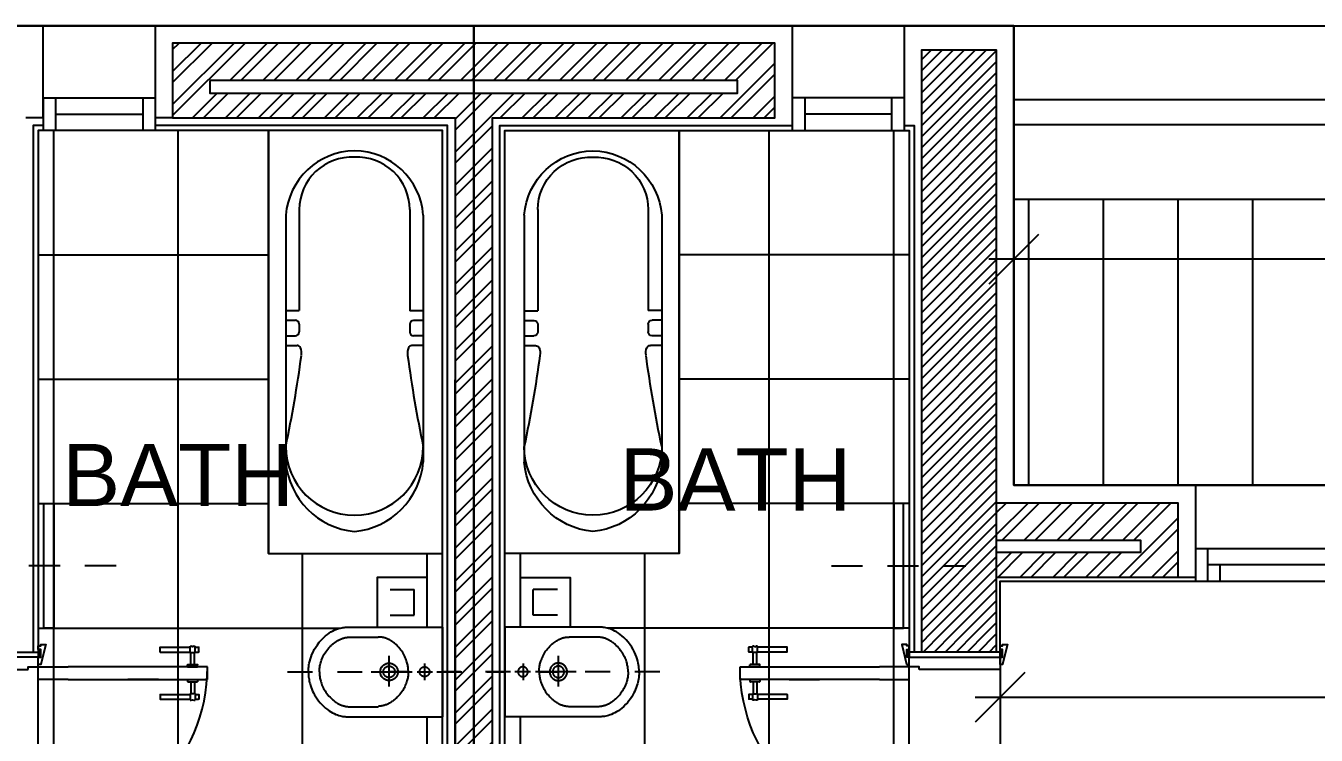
# Model space of a CAD drawing. Extents: x -1.7 to 43, y -165.8 to -101.1.
# Drawn here: x 11.88 to 17.06, y -142.6 to -139.75 of the extents above; entities that cross this region are included whole.
import ezdxf
from ezdxf.enums import TextEntityAlignment as Align

# ---------------------------------------------------------------- set-up
doc = ezdxf.new("R2010")
doc.units = 0
doc.header["$MEASUREMENT"] = 0
doc.header["$PDMODE"] = 35
doc.header["$PDSIZE"] = 0.3
for name, pattern in [('CENTER', [2, 1.25, -0.25, 0.25, -0.25]), ('DASHDOTX2', [50.8, 25.4, -12.7, 0, -12.7]), ('HIDDEN', [0.375, 0.25, -0.125])]:
    doc.linetypes.add(name, pattern=pattern)
doc.layers.get('0').update_dxf_attribs({"linetype": 'CONTINUOUS'})
doc.layers.get('DEFPOINTS').update_dxf_attribs({"linetype": 'CONTINUOUS'})
for name, color, linetype in [('A-ALU', 9, 'CONTINUOUS'), ('A-AREAS', 6, 'CONTINUOUS'), ('A-AXIS-SANITARY', 10, 'DASHDOTX2'), ('A-BALUST', 1, 'CONTINUOUS'), ('a-dim', 3, 'CONTINUOUS'), ('A-DOORS', 1, 'CONTINUOUS'), ('A-FLOR-PFIX', 61, 'CONTINUOUS'), ('A-HATCH-CONC', 8, 'CONTINUOUS'), ('A-HATCH-WALL', 8, 'CONTINUOUS'), ('A-heater', 61, 'CONTINUOUS'), ('A-HEATER-axis', 5, 'HIDDEN'), ('A-MECHANICAL', 8, 'CONTINUOUS'), ('A-NOMENCLATURE', 3, 'CONTINUOUS'), ('A-PLASTER', 8, 'CONTINUOUS'), ('A-PROJ-TIL-BATH', 8, 'CONTINUOUS'), ('A-PROJECTION', 9, 'CONTINUOUS'), ('a-revetement', 1, 'CONTINUOUS'), ('A-SANIT', 95, 'CONTINUOUS'), ('A-SECT-TILE', 12, 'CONTINUOUS'), ('A-TILES', 137, 'CONTINUOUS'), ('A-WALL', 4, 'CONTINUOUS'), ('areaexe', 2, 'CONTINUOUS'), ('S-2ND-3RD-4-5-6TH$0$A-STR 2-3-4-5-6', 2, 'CONTINUOUS')]:
    doc.layers.add(name, color=color, linetype=linetype)
doc.styles.add('A100-STEXT', font='ARIAL.TTF', dxfattribs={"height": 0.25})
doc.dimstyles.new('A100-DIM', dxfattribs={"dimtxt": 0.25, "dimasz": 0.2, "dimexe": 0.1, "dimexo": 0.3, "dimgap": 0.1, "dimtad": 1, "dimlfac": 100, "dimrnd": 0.5, "dimdsep": 46, "dimtxsty": 'A100-STEXT', "dimblk1": 'OBLIQUE', "dimblk2": 'OBLIQUE', "dimsah": 1, "dimcen": -0.05, "dimdle": 0.1, "dimclrd": 15, "dimclre": 15, "dimclrt": 256, "dimadec": 0, "dimazin": 0, "dimtfac": 0.28, "dimtix": 1, "dimtmove": 2, "dimatfit": 3, "dimldrblk": 'OBLIQUE', "dimfxl": 0, "dimtolj": 1, "dimarcsym": 0})
pattern_1 = [(45, (6e-11, -162.350143), (-0.022097087, 0.022097087), [])]
pattern_2 = [(45, (6e-11, -162.35014), (-0.06629126, 0.06629126), []), (45, (0.04419, -162.35014), (-0.06629126, 0.06629126), [])]

# ---------------------------------------------------------------- blocks, each defined once
blk = doc.blocks.new('bathtub')
at = {"layer": 'A-SANIT'}
for p, q in [((-0.7, 0), (-0.7, 1.7)), ((0, 0), (0, 1.7)), ((-0.6305, 1.3586), (-0.6305, 0.3667)), ((-0.5761, 1.3825), (-0.5761, 0.9759)), ((-0.1322, 1.3819), (-0.1322, 0.9753)), ((-0.0778, 1.3586), (-0.0778, 0.3667)), ((-0.6305, 0.9759), (-0.5761, 0.9759)), ((-0.6305, 0.937), (-0.5916, 0.937)), ((-0.0778, 0.9753), (-0.1322, 0.9753)), ((-0.0778, 0.9364), (-0.1167, 0.9364)), ((-0.5761, 0.9214), (-0.5761, 0.8903)), ((-0.1322, 0.9208), (-0.1322, 0.8897)), ((-0.6305, 0.8747), (-0.5916, 0.8747)), ((-0.6305, 0.8359), (-0.5851, 0.8359)), ((-0.0778, 0.8353), (-0.1232, 0.8353)), ((-0.0778, 0.8742), (-0.1167, 0.8742))]:
    blk.add_line(p, q, dxfattribs=at)
blk.add_lwpolyline([(0, 1.7), (-0.7, 1.7), (-0.7, 0), (0, 0)], close=True, dxfattribs=at)
for centre, radius, start, end in [((-0.3498, 1.3363), 0.2816, 90.8902, 175.4646), ((-0.3573, 1.3377), 0.2803, 4.283, 89.3622), ((-0.3661, 1.3819), 0.21, 86.743, 180), ((-0.3422, 1.3819), 0.21, 0, 93.257), ((-0.5916, 0.9214), 0.0156, 0, 90), ((-0.1167, 0.9208), 0.0156, 90, 180), ((-0.5916, 0.8903), 0.0156, 270, 0), ((-0.1167, 0.8897), 0.0156, 180, 270), ((-0.5851, 0.8203), 0.0156, 23.3684, 90), ((-0.1232, 0.8197), 0.0156, 90, 156.6316), ((-5.5617, 1.4689), 5.0395, 348.0986, 352.3207), ((-0.6191, 0.8056), 0.0526, 349.51, 23.3684), ((-0.0892, 0.805), 0.0526, 156.6316, 190.49), ((4.8534, 1.4689), 5.0395, 187.6793, 191.9014), ((-0.3542, 0.4296), 0.2764, 180, 0), ((-0.3245, 0.3937), 0.3073, 185.0523, 264.4541), ((-0.3838, 0.3937), 0.3073, 275.5459, 354.9477)]:
    blk.add_arc(centre, radius, start, end, dxfattribs=at)
blk = doc.blocks.new('A$C0C6E5AB7')
for p, q in [((-374.3, 0), (0, 0)), ((0, -360), (0, 0)), ((-374.3, -40.2), (-258.8, -40.2)), ((-215.2, -121.6), (-215.2, -244.3)), ((-73.5, -213.5), (-73.5, -147.4)), ((-286.6, -180), (-215.2, -180)), ((-143.9, -180), (-215.2, -180)), ((-102.6, -180), (-40.8, -180)), ((-374.3, -319.8), (-258.8, -319.8)), ((-374.3, -360), (0, -360))]:
    blk.add_line(p, q)
for points in [[(-477.5, -41.1), (-470.4, -34.7), (-463.3, -29), (-456.2, -24), (-449.3, -19.5), (-442.4, -15.7), (-435.7, -12.4), (-429.2, -9.5), (-422.9, -7.2), (-416.8, -5.2), (-411, -3.7), (-405.5, -2.4), (-400.4, -1.5), (-395.6, -0.8), (-391.1, -0.4), (-387.1, -0.1), (-383.5, 0), (-380.5, 0.1), (-377.9, 0.1), (-375.8, 0), (-374.3, 0)], [(-539.3, -173.5), (-539.2, -169.9), (-538.9, -165.7), (-538.4, -161), (-537.8, -155.9), (-536.9, -150.4), (-535.8, -144.5), (-534.4, -138.2), (-532.7, -131.7), (-530.7, -124.9), (-528.3, -117.8), (-525.5, -110.5), (-522.3, -103.1), (-518.6, -95.5), (-514.4, -87.7), (-509.7, -80), (-504.5, -72.1), (-498.7, -64.3), (-492.3, -56.5), (-485.2, -48.7), (-477.5, -41.1)], [(-447.2, -73.2), (-445.6, -71.7), (-444, -70.2), (-442.4, -68.8), (-440.8, -67.5), (-439.2, -66.1), (-437.6, -64.9), (-436, -63.6), (-434.5, -62.4), (-432.9, -61.3), (-431.3, -60.1), (-429.7, -59.1), (-428.2, -58), (-426.6, -57), (-425.1, -56.1), (-423.5, -55.1), (-422, -54.2), (-420.5, -53.4), (-419, -52.5), (-417.5, -51.8), (-416, -51)], [(-416, -51), (-412.9, -49.5), (-409.8, -48.1), (-406.9, -46.9), (-404, -45.8), (-401.2, -44.9), (-398.5, -44), (-395.9, -43.3), (-393.4, -42.7), (-391, -42.1), (-388.7, -41.7), (-386.6, -41.3), (-384.6, -41), (-382.7, -40.8), (-381, -40.6), (-379.5, -40.4), (-378.1, -40.3), (-376.9, -40.3), (-375.9, -40.2), (-375, -40.2), (-374.3, -40.2)], [(-217.1, -52.5), (-220.2, -51), (-223.3, -49.7), (-226.2, -48.5), (-229.1, -47.4), (-231.9, -46.4), (-234.6, -45.6), (-237.3, -44.8), (-239.7, -44.2), (-242.1, -43.7), (-244.4, -43.2), (-246.5, -42.8), (-248.5, -42.5), (-250.4, -42.3), (-252.1, -42.1), (-253.6, -42), (-255, -41.9), (-256.2, -41.8), (-257.3, -41.8), (-258.1, -41.8), (-258.8, -41.8)], [(-494.5, -165.5), (-494.1, -162.2), (-493.6, -158.6), (-492.9, -154.8), (-492, -150.9), (-491, -146.7), (-489.9, -142.4), (-488.5, -137.9), (-486.9, -133.3), (-485.1, -128.5), (-483.1, -123.7), (-480.9, -118.8), (-478.3, -113.8), (-475.5, -108.8), (-472.5, -103.7), (-469.1, -98.6), (-465.4, -93.4), (-461.4, -88.3), (-457, -83.2), (-452.3, -78.2), (-447.2, -73.2)], [(-185.9, -74.7), (-187.5, -73.2), (-189.1, -71.8), (-190.7, -70.3), (-192.3, -69), (-193.9, -67.7), (-195.5, -66.4), (-197.1, -65.1), (-198.7, -64), (-200.2, -62.8), (-201.8, -61.7), (-203.4, -60.6), (-204.9, -59.6), (-206.5, -58.6), (-208, -57.6), (-209.6, -56.7), (-211.1, -55.8), (-212.6, -54.9), (-214.1, -54.1), (-215.6, -53.3), (-217.1, -52.5)], [(-138.6, -167.1), (-139, -163.7), (-139.6, -160.2), (-140.2, -156.4), (-141.1, -152.4), (-142.1, -148.2), (-143.2, -143.9), (-144.6, -139.4), (-146.2, -134.8), (-148, -130.1), (-150, -125.3), (-152.3, -120.3), (-154.8, -115.3), (-157.6, -110.3), (-160.6, -105.2), (-164, -100.1), (-167.7, -95), (-171.7, -89.9), (-176.1, -84.8), (-180.8, -79.7), (-185.9, -74.7)], [(-215.2, -145.7), (-218.1, -145.8), (-220.9, -146.1), (-223.7, -146.7), (-226.4, -147.5), (-228.9, -148.4), (-231.4, -149.6), (-233.8, -150.9), (-236, -152.5), (-238.1, -154.1), (-240.1, -156), (-242, -158), (-243.6, -160.1), (-245.2, -162.3), (-246.5, -164.7), (-247.7, -167.2), (-248.6, -169.7), (-249.4, -172.4), (-250, -175.2), (-250.3, -178), (-250.4, -180.9)], [(-180, -180.9), (-180.1, -178), (-180.5, -175.2), (-181, -172.4), (-181.8, -169.7), (-182.8, -167.2), (-183.9, -164.7), (-185.3, -162.3), (-186.8, -160.1), (-188.5, -158), (-190.3, -156), (-192.3, -154.1), (-194.4, -152.5), (-196.7, -150.9), (-199, -149.6), (-201.5, -148.4), (-204.1, -147.5), (-206.8, -146.7), (-209.5, -146.1), (-212.3, -145.8), (-215.2, -145.7)], [(-539.3, -183.1), (-539.3, -183), (-539.3, -183), (-539.3, -182.8), (-539.3, -182.7), (-539.3, -182.4), (-539.3, -182.2), (-539.3, -181.8), (-539.3, -181.5), (-539.4, -181), (-539.4, -180.6), (-539.4, -180.1), (-539.4, -179.5), (-539.4, -178.9), (-539.4, -178.3), (-539.4, -177.6), (-539.4, -176.9), (-539.4, -176.1), (-539.4, -175.3), (-539.4, -174.4), (-539.3, -173.5)], [(-539.3, -176.9), (-539.3, -177.5), (-539.4, -179.2), (-539.4, -181.9), (-539.4, -185.5), (-539.2, -190.1), (-538.8, -195.5), (-538.1, -201.6), (-537.1, -208.4), (-535.7, -215.8), (-533.9, -223.8), (-531.6, -232.3), (-528.6, -241.2), (-525.1, -250.4), (-520.9, -259.9), (-515.9, -269.6), (-510.1, -279.5), (-503.4, -289.4), (-495.8, -299.3), (-487.2, -309.2), (-477.5, -318.9)], [(-495.2, -180), (-495.2, -179.8), (-495.3, -179.5), (-495.3, -179.1), (-495.3, -178.7), (-495.3, -178.3), (-495.3, -177.8), (-495.3, -177.2), (-495.3, -176.6), (-495.3, -175.9), (-495.2, -175.2), (-495.2, -174.4), (-495.2, -173.6), (-495.1, -172.8), (-495.1, -171.9), (-495, -170.9), (-494.9, -169.9), (-494.9, -168.9), (-494.8, -167.8), (-494.7, -166.7), (-494.5, -165.5)], [(-495.2, -180), (-495.2, -180.2), (-495.3, -180.5), (-495.3, -180.9), (-495.3, -181.3), (-495.3, -181.7), (-495.3, -182.3), (-495.3, -182.8), (-495.3, -183.4), (-495.3, -184.1), (-495.2, -184.8), (-495.2, -185.6), (-495.2, -186.4), (-495.1, -187.2), (-495.1, -188.1), (-495, -189.1), (-494.9, -190.1), (-494.9, -191.1), (-494.8, -192.2), (-494.7, -193.3), (-494.5, -194.5)], [(-494.5, -194.5), (-494.1, -197.8), (-493.6, -201.4), (-492.9, -205.2), (-492, -209.1), (-491, -213.3), (-489.9, -217.6), (-488.5, -222.1), (-486.9, -226.7), (-485.1, -231.5), (-483.1, -236.3), (-480.9, -241.2), (-478.3, -246.2), (-475.5, -251.2), (-472.5, -256.3), (-469.1, -261.4), (-465.4, -266.6), (-461.4, -271.7), (-457, -276.8), (-452.3, -281.8), (-447.2, -286.8)], [(-250.4, -180), (-250.3, -182.9), (-250, -185.7), (-249.4, -188.5), (-248.6, -191.1), (-247.7, -193.7), (-246.5, -196.2), (-245.2, -198.6), (-243.6, -200.8), (-242, -202.9), (-240.1, -204.9), (-238.1, -206.7), (-236, -208.4), (-233.8, -209.9), (-231.4, -211.3), (-228.9, -212.5), (-226.4, -213.4), (-223.7, -214.2), (-220.9, -214.8), (-218.1, -215.1), (-215.2, -215.2)], [(-215.2, -157.6), (-217.1, -157.7), (-219, -157.9), (-220.8, -158.3), (-222.6, -158.8), (-224.3, -159.4), (-225.9, -160.2), (-227.5, -161.1), (-229, -162.1), (-230.4, -163.2), (-231.7, -164.4), (-232.9, -165.7), (-234, -167.1), (-235, -168.6), (-235.9, -170.2), (-236.7, -171.8), (-237.3, -173.5), (-237.8, -175.3), (-238.2, -177.1), (-238.4, -179), (-238.5, -180.9)], [(-238.5, -180), (-238.4, -181.9), (-238.2, -183.8), (-237.8, -185.6), (-237.3, -187.4), (-236.7, -189.1), (-235.9, -190.7), (-235, -192.3), (-234, -193.7), (-232.9, -195.1), (-231.7, -196.5), (-230.4, -197.7), (-229, -198.8), (-227.5, -199.8), (-225.9, -200.7), (-224.3, -201.4), (-222.6, -202.1), (-220.8, -202.6), (-219, -203), (-217.1, -203.2), (-215.2, -203.3)], [(-191.9, -180.9), (-192, -179), (-192.3, -177.1), (-192.6, -175.3), (-193.1, -173.5), (-193.8, -171.8), (-194.5, -170.2), (-195.4, -168.6), (-196.4, -167.1), (-197.5, -165.7), (-198.8, -164.4), (-200.1, -163.2), (-201.5, -162.1), (-203, -161.1), (-204.5, -160.2), (-206.2, -159.4), (-207.9, -158.8), (-209.6, -158.3), (-211.4, -157.9), (-213.3, -157.7), (-215.2, -157.6)], [(-215.2, -203.3), (-213.3, -203.2), (-211.4, -203), (-209.6, -202.6), (-207.9, -202.1), (-206.2, -201.4), (-204.5, -200.7), (-203, -199.8), (-201.5, -198.8), (-200.1, -197.7), (-198.8, -196.5), (-197.5, -195.1), (-196.4, -193.7), (-195.4, -192.3), (-194.5, -190.7), (-193.8, -189.1), (-193.1, -187.4), (-192.6, -185.6), (-192.3, -183.8), (-192, -181.9), (-191.9, -180)], [(-215.2, -215.2), (-212.3, -215.1), (-209.5, -214.8), (-206.8, -214.2), (-204.1, -213.4), (-201.5, -212.5), (-199, -211.3), (-196.7, -209.9), (-194.4, -208.4), (-192.3, -206.7), (-190.3, -204.9), (-188.5, -202.9), (-186.8, -200.8), (-185.3, -198.6), (-183.9, -196.2), (-182.8, -193.7), (-181.8, -191.1), (-181, -188.5), (-180.5, -185.7), (-180.1, -182.9), (-180, -180)], [(-138.6, -196), (-139, -199.3), (-139.6, -202.9), (-140.2, -206.7), (-141.1, -210.7), (-142.1, -214.8), (-143.2, -219.2), (-144.6, -223.6), (-146.2, -228.3), (-148, -233), (-150, -237.8), (-152.3, -242.7), (-154.8, -247.7), (-157.6, -252.8), (-160.6, -257.9), (-164, -263), (-167.7, -268.1), (-171.7, -273.2), (-176.1, -278.3), (-180.8, -283.4), (-185.9, -288.4)], [(-137.9, -181.5), (-137.9, -181.3), (-137.8, -181), (-137.8, -180.7), (-137.8, -180.3), (-137.8, -179.8), (-137.8, -179.3), (-137.8, -178.7), (-137.8, -178.1), (-137.8, -177.4), (-137.9, -176.7), (-137.9, -176), (-137.9, -175.1), (-138, -174.3), (-138, -173.4), (-138.1, -172.4), (-138.2, -171.4), (-138.2, -170.4), (-138.3, -169.3), (-138.5, -168.2), (-138.6, -167.1)], [(-137.9, -181.5), (-137.9, -181.8), (-137.8, -182.1), (-137.8, -182.4), (-137.8, -182.8), (-137.8, -183.3), (-137.8, -183.8), (-137.8, -184.3), (-137.8, -185), (-137.8, -185.6), (-137.9, -186.3), (-137.9, -187.1), (-137.9, -187.9), (-138, -188.8), (-138, -189.7), (-138.1, -190.6), (-138.2, -191.6), (-138.2, -192.7), (-138.3, -193.7), (-138.5, -194.8), (-138.6, -196)], [(-72.6, -160.9), (-74.2, -160.9), (-75.8, -161.1), (-77.3, -161.4), (-78.8, -161.9), (-80.3, -162.4), (-81.7, -163.1), (-83, -163.8), (-84.3, -164.7), (-85.5, -165.6), (-86.6, -166.7), (-87.6, -167.8), (-88.6, -169), (-89.4, -170.2), (-90.2, -171.6), (-90.8, -173), (-91.4, -174.4), (-91.8, -175.9), (-92.1, -177.5), (-92.3, -179.1), (-92.4, -180.7)], [(-92.4, -180.7), (-92.3, -182.3), (-92.1, -183.9), (-91.8, -185.5), (-91.4, -187), (-90.8, -188.4), (-90.2, -189.8), (-89.4, -191.1), (-88.6, -192.4), (-87.6, -193.6), (-86.6, -194.7), (-85.5, -195.7), (-84.3, -196.7), (-83, -197.5), (-81.7, -198.3), (-80.3, -199), (-78.8, -199.5), (-77.3, -199.9), (-75.8, -200.3), (-74.2, -200.4), (-72.6, -200.5)], [(-52.7, -180.7), (-52.8, -179.1), (-53, -177.5), (-53.3, -175.9), (-53.8, -174.4), (-54.3, -173), (-55, -171.6), (-55.7, -170.2), (-56.6, -169), (-57.5, -167.8), (-58.6, -166.7), (-59.7, -165.6), (-60.9, -164.7), (-62.1, -163.8), (-63.5, -163.1), (-64.9, -162.4), (-66.3, -161.9), (-67.8, -161.4), (-69.4, -161.1), (-70.9, -160.9), (-72.6, -160.9)], [(-72.6, -200.5), (-70.9, -200.4), (-69.4, -200.3), (-67.8, -199.9), (-66.3, -199.5), (-64.9, -199), (-63.5, -198.3), (-62.1, -197.5), (-60.9, -196.7), (-59.7, -195.7), (-58.6, -194.7), (-57.5, -193.6), (-56.6, -192.4), (-55.7, -191.1), (-55, -189.8), (-54.3, -188.4), (-53.8, -187), (-53.3, -185.5), (-53, -183.9), (-52.8, -182.3), (-52.7, -180.7)], [(-447.2, -286.8), (-445.6, -288.3), (-444, -289.8), (-442.4, -291.2), (-440.8, -292.5), (-439.2, -293.9), (-437.6, -295.1), (-436, -296.4), (-434.5, -297.6), (-432.9, -298.7), (-431.3, -299.9), (-429.7, -300.9), (-428.2, -302), (-426.6, -303), (-425.1, -303.9), (-423.5, -304.9), (-422, -305.8), (-420.5, -306.6), (-419, -307.5), (-417.5, -308.2), (-416, -309)], [(-416, -309), (-412.9, -310.5), (-409.8, -311.9), (-406.9, -313.1), (-404, -314.2), (-401.2, -315.1), (-398.5, -316), (-395.9, -316.7), (-393.4, -317.3), (-391, -317.9), (-388.7, -318.3), (-386.6, -318.7), (-384.6, -319), (-382.7, -319.2), (-381, -319.4), (-379.5, -319.6), (-378.1, -319.7), (-376.9, -319.7), (-375.9, -319.8), (-375, -319.8), (-374.3, -319.8)], [(-217.1, -310.5), (-220.2, -312), (-223.3, -313.3), (-226.2, -314.5), (-229.1, -315.5), (-231.9, -316.4), (-234.6, -317.2), (-237.3, -317.8), (-239.7, -318.3), (-242.1, -318.7), (-244.4, -319.1), (-246.5, -319.4), (-248.5, -319.5), (-250.4, -319.7), (-252.1, -319.8), (-253.6, -319.8), (-255, -319.8), (-256.2, -319.8), (-257.3, -319.8), (-258.1, -319.8), (-258.8, -319.8)], [(-185.9, -288.4), (-187.5, -289.9), (-189.1, -291.3), (-190.7, -292.7), (-192.3, -294.1), (-193.9, -295.4), (-195.5, -296.7), (-197.1, -297.9), (-198.7, -299.1), (-200.2, -300.3), (-201.8, -301.4), (-203.4, -302.5), (-204.9, -303.5), (-206.5, -304.5), (-208, -305.5), (-209.6, -306.4), (-211.1, -307.3), (-212.6, -308.2), (-214.1, -309), (-215.6, -309.8), (-217.1, -310.5)], [(-477.5, -318.9), (-470.4, -325.3), (-463.3, -331), (-456.2, -336), (-449.3, -340.5), (-442.4, -344.3), (-435.7, -347.6), (-429.2, -350.5), (-422.9, -352.8), (-416.8, -354.8), (-411, -356.3), (-405.5, -357.6), (-400.4, -358.5), (-395.6, -359.2), (-391.1, -359.6), (-387.1, -359.9), (-383.5, -360), (-380.5, -360.1), (-377.9, -360.1), (-375.8, -360), (-374.3, -360)]]:
    blk.add_lwpolyline(points)
at = {"layer": 'A-AXIS-SANITARY', "linetype": 'CENTER', "ltscale": 0.1}
blk.add_line((-622.8, -180), (246.6, -180), dxfattribs=at)
blk = doc.blocks.new('A$C14A67201')
for p, q in [((-0.1486, -0.0485), (-0.0514, -0.0485)), ((-0.0514, -0.1515), (-0.0514, -0.0485)), ((-0.1486, -0.1515), (-0.0514, -0.1515))]:
    blk.add_line(p, q)
blk.add_lwpolyline([(-0.2, -0.2), (0, -0.2), (0, 0), (-0.2, 0)], close=True)
blk = doc.blocks.new('A$C1C8D3502')
at = {"layer": 'A-heater'}
blk.add_lwpolyline([(0, -0.5), (0, 0), (-0.04, 0), (-0.04, -0.5)], close=True, dxfattribs=at)
at = {"layer": 'A-HEATER-axis', "ltscale": 0.5}
blk.add_line((-0.29, -0.25), (0.25, -0.25), dxfattribs=at)
blk = doc.blocks.new('A$C3192633D')
at = {"layer": 'A-DOORS'}
for p, q in [((-0.365, 0.009), (-0.374, -0.019)), ((-0.374, 0.009), (-0.365, -0.019)), ((0, 0.009), (0.009, -0.019)), ((0.009, 0.009), (0, -0.019)), ((0.49, 0.0005), (0.49, 0.0195)), ((0.4905, 0.02), (0.61, 0.02)), ((0.61, -0.003), (0.61, 0.023)), ((0.61, 0.023), (0.615, 0.023)), ((0.625, 0.023), (0.63, 0.023)), ((0.63, -0.003), (0.63, 0.023)), ((0.63, 0.02), (0.6445, 0.02)), ((0.645, 0.0005), (0.645, 0.0195)), ((0.4905, 0), (0.61, 0)), ((0.602, -0.05), (0.638, -0.05)), ((0.61, -0.003), (0.6125, -0.003)), ((0.6125, -0.05), (0.6125, -0.003)), ((0.6275, -0.05), (0.6275, -0.003)), ((0.6275, -0.003), (0.63, -0.003)), ((0.63, 0), (0.6445, 0)), ((0, -0.11), (0, -0.06)), ((0, -0.06), (0.12, -0.06)), ((0.56, -0.06), (0.12, -0.06)), ((0.483, -0.06), (0.36, -0.06)), ((0.68, -0.06), (0.56, -0.06)), ((0.6, -0.06), (0.6, -0.052)), ((0.6, -0.06), (0.64, -0.06)), ((0.64, -0.06), (0.64, -0.052)), ((0.68, -0.11), (0.68, -0.06)), ((0.12, -0.11), (0, -0.11)), ((0.12, -0.11), (0.56, -0.11)), ((0.483, -0.11), (0.36, -0.11)), ((0.56, -0.11), (0.68, -0.11)), ((0.6, -0.11), (0.6, -0.118)), ((0.6, -0.11), (0.64, -0.11)), ((0.602, -0.12), (0.638, -0.12)), ((0.6125, -0.12), (0.6125, -0.167)), ((0.6275, -0.12), (0.6275, -0.167)), ((0.64, -0.11), (0.64, -0.118)), ((0.49, -0.1705), (0.49, -0.1895)), ((0.4905, -0.17), (0.61, -0.17)), ((0.4905, -0.19), (0.61, -0.19)), ((0.61, -0.167), (0.61, -0.193)), ((0.61, -0.167), (0.6125, -0.167)), ((0.61, -0.193), (0.615, -0.193)), ((0.625, -0.193), (0.63, -0.193)), ((0.6275, -0.167), (0.63, -0.167)), ((0.63, -0.167), (0.63, -0.193)), ((0.63, -0.17), (0.6445, -0.17)), ((0.63, -0.19), (0.6445, -0.19)), ((0.645, -0.1705), (0.645, -0.1895)), ((-0.365, -0.809), (-0.374, -0.781)), ((-0.374, -0.809), (-0.365, -0.781)), ((0, -0.809), (0.009, -0.781)), ((0.009, -0.809), (0, -0.781))]:
    blk.add_line(p, q, dxfattribs=at)
at = {"layer": 'A-DOORS', "color": 8}
for p, q in [((-0.365, -0.07), (-0.365, -0.73)), ((0, -0.74), (0, -0.06))]:
    blk.add_line(p, q, dxfattribs=at)
at = {"layer": 'A-DOORS'}
for points in [[(-0.365, 0.01), (-0.365, 0.025), (-0.375, 0.025), (-0.375, 0.03), (-0.395, 0.03), (-0.3754, -0.0482, 0.381769), (-0.3734, -0.05), (-0.365, -0.05), (-0.365, -0.02), (-0.375, -0.02), (-0.375, 0.01), (-0.365, 0.01)], [(0, 0.01), (0, 0.025), (0.01, 0.025), (0.01, 0.03), (0.03, 0.03), (0.0104, -0.0482, -0.381769), (0.0084, -0.05), (0, -0.05), (0, -0.02), (0.01, -0.02), (0.01, 0.01), (0, 0.01)], [(-0.365, -0.81), (-0.365, -0.825), (-0.375, -0.825), (-0.375, -0.83), (-0.395, -0.83), (-0.3754, -0.7518, -0.381769), (-0.3734, -0.75), (-0.365, -0.75), (-0.365, -0.78), (-0.375, -0.78), (-0.375, -0.81), (-0.365, -0.81)], [(0, -0.81), (0, -0.825), (0.01, -0.825), (0.01, -0.83), (0.03, -0.83), (0.0104, -0.7518, 0.381769), (0.0084, -0.75), (0, -0.75), (0, -0.78), (0.01, -0.78), (0.01, -0.81), (0, -0.81)]]:
    blk.add_lwpolyline(points, format="xyb", dxfattribs=at)
for points in [[(-0.365, 0.009), (-0.365, -0.019), (-0.374, -0.019), (-0.374, 0.009)], [(0, 0.009), (0, -0.019), (0.009, -0.019), (0.009, 0.009)], [(-0.365, -0.809), (-0.365, -0.781), (-0.374, -0.781), (-0.374, -0.809)], [(0, -0.809), (0, -0.781), (0.009, -0.781), (0.009, -0.809)]]:
    blk.add_lwpolyline(points, close=True, dxfattribs=at)
for points in [[(-0.365, 0), (0, 0), (0, -0.02), (-0.365, -0.02), (-0.365, 0)], [(0, -0.02), (-0.365, -0.02), (-0.365, -0.07), (-0.04, -0.07)], [(-0.04, -0.07), (-0.04, -0.06), (0, -0.06), (0, -0.02)], [(0, -0.78), (-0.365, -0.78), (-0.365, -0.73), (-0.04, -0.73)], [(-0.04, -0.73), (-0.04, -0.74), (0, -0.74), (0, -0.78)], [(-0.365, -0.8), (0, -0.8), (0, -0.78), (-0.365, -0.78), (-0.365, -0.8)]]:
    blk.add_lwpolyline(points, dxfattribs=at)
blk.add_arc((-0.0003, -0.0597), 0.6803, 270.0254, 359.9746, dxfattribs=at)
at = {"layer": 'A-DOORS', "extrusion": (0, 0, -1)}
for centre, major_axis, start_param, end_param in [((0.4905, 0.0195), (-0.000354, 0.000354), 5.497787, 7.068583), ((0.4905, 0.0005), (0.000354, 0.000354), 2.356194, 3.926991), ((0.62, 0.0306), (-0.00642, 0.00642), 3.344077, 4.509904), ((0.6445, 0.0195), (0.000354, 0.000354), -0.785398, 0.785398), ((0.6445, 0.0005), (-0.000354, 0.000354), 2.356194, 3.926991), ((0.602, -0.052), (-0.00141, 0.00141), 5.497787, 7.068583), ((0.62, -0.021), (-0.0138, 0.0138), 0.390607, 1.180189), ((0.638, -0.052), (0.00141, 0.00141), -0.785398, 0.785398), ((0.602, -0.118), (0.00141, 0.00141), 2.356194, 3.926991), ((0.638, -0.118), (-0.00141, 0.00141), 2.356194, 3.926991), ((0.4905, -0.1705), (-0.000354, 0.000354), 5.497787, 7.068583), ((0.4905, -0.1895), (0.000354, 0.000354), 2.356194, 3.926991), ((0.62, -0.149), (-0.0138, 0.0138), 3.5322, 4.321782), ((0.62, -0.2006), (0.00642, 0.00642), -1.368312, -0.202485), ((0.6445, -0.1705), (0.000354, 0.000354), -0.785398, 0.785398), ((0.6445, -0.1895), (-0.000354, 0.000354), 2.356194, 3.926991)]:
    blk.add_ellipse(centre, major_axis=major_axis, ratio=1, start_param=start_param, end_param=end_param, dxfattribs=at)
blk = doc.blocks.new('A$C5D3262F0')
at = {"layer": 'A-ALU'}
for p, q in [((11.9484, 22.3062), (12.3984, 22.3062)), ((11.9484, 22.3062), (11.9484, 22.1762)), ((11.9984, 22.1762), (11.9984, 22.3062)), ((12.3484, 22.3062), (12.3484, 22.1762)), ((12.3984, 22.3062), (12.3984, 22.1762)), ((15.4084, 22.3062), (14.9584, 22.3062)), ((14.9584, 22.3062), (14.9584, 22.1762)), ((15.0084, 22.3062), (15.0084, 22.1762)), ((15.3584, 22.1762), (15.3584, 22.3062)), ((15.4084, 22.3062), (15.4084, 22.1762)), ((11.9984, 22.2412), (12.3484, 22.2412)), ((15.3584, 22.2412), (15.0084, 22.2412)), ((12.3984, 22.1762), (11.9484, 22.1762)), ((14.9584, 22.1762), (15.4084, 22.1762)), ((19.2884, 20.495), (16.6284, 20.495)), ((19.2884, 20.43), (16.6284, 20.43)), ((16.6784, 20.365), (16.6784, 20.43)), ((16.5784, 20.365), (19.3384, 20.365))]:
    blk.add_line(p, q, dxfattribs=at)
blk.add_lwpolyline([(16.6284, 20.495), (16.5784, 20.495), (16.5784, 20.365), (16.6284, 20.365)], close=True, dxfattribs=at)
blk = doc.blocks.new('_OBLIQUE')
at = {"color": 0, "linetype": 'ByBlock'}
blk.add_line((-0.5, -0.5), (0.5, 0.5), dxfattribs=at)
blk = doc.blocks.new('*D130')
at = {"layer": 'a-dim', "color": 15, "lineweight": -2}
for p, q in [((15.7934, -142.2851), (15.7934, -142.552)), ((19.3684, -142.2851), (19.3684, -142.552)), ((15.6934, -142.452), (19.4684, -142.452))]:
    blk.add_line(p, q, dxfattribs=at)
at = {"layer": 'DEFPOINTS', "color": 0}
for p in [(15.7934, -141.9851), (19.3684, -141.9851), (19.3684, -142.452)]:
    blk.add_point(p, dxfattribs=at)
at = {"layer": 'a-dim', "color": 15, "lineweight": -2, "xscale": 0.2, "yscale": 0.2, "zscale": 0.2, "rotation": 180}
blk.add_blockref('_OBLIQUE', (15.7934, -142.452), dxfattribs=at)
at = {"layer": 'a-dim', "color": 15, "lineweight": -2, "xscale": 0.2, "yscale": 0.2, "zscale": 0.2}
blk.add_blockref('_OBLIQUE', (19.3684, -142.452), dxfattribs=at)
at = {"layer": 'a-dim', "insert": (17.5809, -142.2243), "char_height": 0.25, "attachment_point": 5, "style": 'A100-STEXT'}
blk.add_mtext('\\A1;357.5', dxfattribs=at)
blk = doc.blocks.new('*D164')
at = {"layer": 'a-dim', "color": 15, "lineweight": -2}
for p, q in [((15.8484, -140.6068), (15.8484, -140.592)), ((23.4984, -140.6068), (23.4984, -140.592)), ((23.5984, -140.692), (15.7484, -140.692))]:
    blk.add_line(p, q, dxfattribs=at)
at = {"layer": 'DEFPOINTS', "color": 0}
for p in [(15.8484, -140.692), (15.8484, -140.9068), (23.4984, -140.9068)]:
    blk.add_point(p, dxfattribs=at)
at = {"layer": 'a-dim', "color": 15, "lineweight": -2, "xscale": 0.2, "yscale": 0.2, "zscale": 0.2}
for p, rotation in [((15.8484, -140.692), 179.9999999961436), ((23.4984, -140.692), 359.9999999961436)]:
    blk.add_blockref('_OBLIQUE', p, dxfattribs=dict(at, rotation=rotation))
at = {"layer": 'a-dim', "insert": (19.6734, -140.4644), "char_height": 0.25, "attachment_point": 5, "rotation": 360, "style": 'A100-STEXT'}
blk.add_mtext('\\A1;765', dxfattribs=at)

msp = doc.modelspace()

# ---------------------------------------------------------------- hatches: boundary and pattern name
at = {"layer": 'A-HATCH-CONC'}
h = msp.add_hatch(dxfattribs=at)
h.set_pattern_fill('ANSI31', color=256, scale=0.25, style=0)
h.set_pattern_definition(pattern_1)
h.paths.add_polyline_path([(15.77837, -139.85014), (15.47837, -139.85014), (15.47837, -142.19356), (15.77837, -142.19356)])
h = msp.add_hatch(dxfattribs=at)
h.set_pattern_fill('ANSI31', color=256, scale=0.25, style=0)
h.set_pattern_definition(pattern_1)
h.paths.add_polyline_path([(15.77837, -142.19356), (15.47837, -142.19356), (15.47837, -142.27014), (15.77837, -142.27014)])
at = {"layer": 'A-HATCH-WALL'}
h = msp.add_hatch(dxfattribs=at)
h.set_pattern_fill('ANSI32', color=256, scale=0.25, style=0)
h.set_pattern_definition(pattern_2)
h.paths.add_polyline_path([(14.88837, -139.82395), (12.46837, -139.82395), (12.46837, -140.12395), (13.60337, -140.12395), (13.60337, -143.95014), (11.87837, -143.95014), (11.87837, -144.10014), (12.42837, -144.10014), (12.42837, -144.80014), (12.57837, -144.80014), (12.57837, -144.10014), (14.77837, -144.10014), (14.77837, -144.80014), (14.92837, -144.80014), (14.92837, -144.10014), (15.47837, -144.10014), (15.47837, -143.95014), (13.75337, -143.95014), (13.75337, -140.12395), (14.88837, -140.12395)])
h.paths.add_polyline_path([(14.73837, -139.97395), (14.73837, -140.02395), (12.61837, -140.02395), (12.61837, -139.97395)], flags=16)
h = msp.add_hatch(dxfattribs=at)
h.set_pattern_fill('ANSI32', color=256, scale=0.25, style=0)
h.set_pattern_definition(pattern_2)
h.paths.add_polyline_path([(16.50837, -141.67014), (15.77837, -141.67014), (15.77837, -141.82014), (16.35837, -141.82014), (16.35837, -141.87014), (15.77837, -141.87014), (15.77837, -141.97014), (16.50837, -141.97014)])
at = {"layer": 'A-TILES'}
h = msp.add_hatch(dxfattribs=at)
h.set_pattern_fill('_USER', color=256, scale=0.3, angle=90, style=0, pattern_type=0)
h.set_pattern_definition([(90, (30.60837, -154.25014), (-0.3, 2e-17), [])])
h.paths.add_polyline_path([(22.32837, -141.60014), (23.12837, -141.60014), (23.12837, -140.28832), (22.32837, -140.45014), (22.32837, -140.45014), (15.84837, -140.45014), (15.84837, -141.60014), (16.57837, -141.60014), (19.35337, -141.60014), (19.55337, -141.60014)])

# ---------------------------------------------------------------- linework, layer by layer
at = {"layer": 'A-ALU'}
msp.add_line((16.57837, -141.60014), (19.33837, -141.60014), dxfattribs=at)
at = {"layer": 'A-AREAS'}
msp.add_lwpolyline([(0.00837, -158.85014), (0.00837, -142.30014), (0.47837, -142.30014), (0.47837, -143.68014), (3.85837, -143.68014), (3.85837, -141.60014), (11.50837, -141.60014), (11.50837, -139.75395), (13.67837, -139.75395), (13.67837, -144.02514), (11.72837, -144.02514), (11.72837, -144.95014), (11.72837, -144.95014), (11.72837, -150.62514), (10.50337, -150.62514), (10.50337, -152.52514), (11.72837, -152.52514), (11.72837, -154.65014)], dxfattribs=at)
for points in [[(13.67837, -139.75395), (15.84837, -139.75395), (15.84837, -141.60014), (23.49837, -141.60014), (23.49837, -143.68014), (27.32837, -143.68014), (27.32837, -158.85014), (25.32362, -158.85014), (23.05837, -158.54125), (23.05837, -156.92014), (15.84837, -156.92014), (15.84837, -158.85014), (13.67837, -158.85014), (13.67837, -154.65014), (15.62837, -154.65014), (15.62837, -152.52514), (16.85337, -152.52514), (16.85337, -150.62514), (15.62837, -150.62514), (15.62837, -144.95014), (15.62837, -144.95014), (15.62837, -144.02514), (13.67837, -144.02514)], [(15.84837, -139.75395), (23.49837, -139.75395), (23.49837, -141.60014), (15.84837, -141.60014)]]:
    msp.add_lwpolyline(points, close=True, dxfattribs=at)
at = {"layer": 'A-BALUST'}
for p, q in [((15.84837, -140.05014), (22.32837, -140.05014)), ((15.84837, -140.15014), (22.32837, -140.15014))]:
    msp.add_line(p, q, dxfattribs=at)
at = {"layer": 'A-PLASTER'}
msp.add_lwpolyline([(15.79337, -142.27014), (15.79337, -141.98514), (16.57837, -141.98514)], dxfattribs=at)
msp.add_lwpolyline([(15.79337, -142.27014), (15.79337, -141.98514), (16.57837, -141.98514)], dxfattribs=at)
at = {"layer": 'A-PROJ-TIL-BATH'}
for p, q in [((11.99087, -143.35014), (11.99087, -140.17395)), ((12.49087, -143.35014), (12.49087, -140.17395)), ((14.86587, -143.35014), (14.86587, -140.17395)), ((15.36587, -143.35014), (15.36587, -140.17395)), ((11.92837, -140.67395), (12.85337, -140.67395)), ((15.42837, -140.67395), (14.50337, -140.67395)), ((11.92837, -141.17395), (12.85337, -141.17395)), ((15.42837, -141.17395), (14.50337, -141.17395)), ((11.92837, -141.67395), (12.85337, -141.67395)), ((15.42837, -141.67395), (14.50337, -141.67395)), ((12.99087, -143.35014), (12.99087, -141.87395)), ((13.49087, -142.17014), (13.49087, -141.87395)), ((13.86587, -142.17014), (13.86587, -141.87395)), ((14.36587, -143.35014), (14.36587, -141.87395)), ((11.92837, -142.17395), (13.14183, -142.17395)), ((15.42837, -142.17395), (14.2149, -142.17395)), ((13.49087, -142.72155), (13.49087, -142.53014)), ((13.86587, -142.72155), (13.86587, -142.53014))]:
    msp.add_line(p, q, dxfattribs=at)
at = {"layer": 'A-PROJECTION'}
for p, q in [((12.39837, -139.75395), (11.94837, -139.75395)), ((14.95837, -139.75395), (15.40837, -139.75395)), ((15.84837, -139.75395), (23.49837, -139.75395)), ((15.84837, -140.45014), (22.32837, -140.45014))]:
    msp.add_line(p, q, dxfattribs=at)
at = {"layer": 'a-revetement'}
for p, q in [((11.94837, -139.75395), (11.50837, -139.75395)), ((11.94837, -140.12395), (11.94837, -139.75395)), ((12.39837, -139.75395), (14.95837, -139.75395)), ((12.39837, -139.75395), (12.39837, -140.12395)), ((14.95837, -139.75395), (14.95837, -140.15395)), ((15.84837, -139.75395), (15.40837, -139.75395)), ((15.40837, -139.75395), (15.40837, -140.15395)), ((15.84837, -141.60014), (15.84837, -139.75395)), ((11.94837, -140.12395), (11.87837, -140.12395)), ((12.46837, -140.12395), (12.39837, -140.12395)), ((16.57837, -141.60014), (15.84837, -141.60014)), ((16.57837, -141.60014), (16.57837, -141.97014)), ((16.57837, -141.97014), (16.50837, -141.97014)), ((16.57837, -141.97014), (16.50837, -141.97014))]:
    msp.add_line(p, q, dxfattribs=at)
at = {"layer": 'A-SECT-TILE'}
for points in [[(11.90837, -143.07014), (11.90837, -143.92014), (13.57337, -143.92014), (13.57337, -140.15395), (12.39837, -140.15395)], [(11.94837, -140.15395), (11.90837, -140.15395), (11.90837, -142.27014), (11.90837, -142.27014)], [(15.44837, -143.07014), (15.44837, -143.92014), (13.78337, -143.92014), (13.78337, -140.15395), (14.95837, -140.15395)], [(15.40837, -140.15395), (15.44837, -140.15395), (15.44837, -142.27014), (15.44837, -142.27014)], [(11.92837, -143.07014), (11.92837, -143.07014), (11.92837, -143.90014), (13.55337, -143.90014), (13.55337, -140.17395), (12.39837, -140.17395)], [(11.94837, -140.17395), (11.92837, -140.17395), (11.92837, -142.27014), (11.92837, -142.27014)], [(15.42837, -143.07014), (15.42837, -143.07014), (15.42837, -143.90014), (13.80337, -143.90014), (13.80337, -140.17395), (14.95837, -140.17395)], [(15.40837, -140.17395), (15.42837, -140.17395), (15.42837, -142.27014), (15.42837, -142.27014)]]:
    msp.add_lwpolyline(points, dxfattribs=at)
at = {"layer": 'A-WALL'}
msp.add_line((13.75337, -143.95014), (13.75337, -141.17644), dxfattribs=at)
msp.add_line((13.75337, -143.95014), (13.75337, -141.17644), dxfattribs=at)
msp.add_line((13.75337, -143.95014), (13.75337, -141.17644), dxfattribs=at)
msp.add_line((13.75337, -143.95014), (13.75337, -141.17644), dxfattribs=at)
msp.add_line((13.75337, -143.95014), (13.75337, -141.17644), dxfattribs=at)
msp.add_line((13.75337, -143.95014), (13.75337, -141.17644), dxfattribs=at)
for points in [[(15.47837, -143.95014), (13.75337, -143.95014), (13.75337, -140.12395), (14.88837, -140.12395), (14.88837, -139.82395), (12.46837, -139.82395), (12.46837, -140.12395), (13.60337, -140.12395), (13.60337, -143.95014), (13.60337, -141.17644), (13.60337, -143.95014), (13.60337, -141.17644), (13.60337, -143.95014), (13.60337, -141.17644), (13.60337, -143.95014), (11.87837, -143.95014)], [(15.77837, -141.67014), (16.50837, -141.67014), (16.50837, -141.97014), (15.77837, -141.97014)], [(15.77837, -141.82014), (16.35837, -141.82014), (16.35837, -141.87014), (15.77837, -141.87014)]]:
    msp.add_lwpolyline(points, dxfattribs=at)
msp.add_lwpolyline([(12.61837, -139.97395), (12.61837, -140.02395), (14.73837, -140.02395), (14.73837, -139.97395)], close=True, dxfattribs=at)
at = {"layer": 'areaexe'}
for p, q in [((15.84837, -139.75395), (11.50837, -139.75395)), ((15.84837, -141.60014), (15.84837, -139.75395)), ((23.49837, -141.60014), (15.84837, -141.60014))]:
    msp.add_line(p, q, dxfattribs=at)
at = {"layer": 'S-2ND-3RD-4-5-6TH$0$A-STR 2-3-4-5-6'}
msp.add_lwpolyline([(15.77837, -142.27014), (15.47837, -142.27014), (15.47837, -139.85014), (15.77837, -139.85014)], close=True, dxfattribs=at)

# ---------------------------------------------------------------- block references
at = {"layer": 'A-ALU'}
msp.add_blockref('A$C5D3262F0', (0, -162.35014), dxfattribs=at)
at = {"layer": 'A-DOORS'}
msp.add_blockref('A$C3192633D', (11.92837, -142.27014), dxfattribs=at)
at = {"layer": 'A-DOORS', "xscale": -1}
msp.add_blockref('A$C3192633D', (15.42837, -142.27014), dxfattribs=at)
at = {"layer": 'A-FLOR-PFIX'}
msp.add_blockref('bathtub', (13.55337, -141.87395), dxfattribs=at)
at = {"layer": 'A-FLOR-PFIX', "xscale": -1}
msp.add_blockref('bathtub', (13.80337, -141.87395), dxfattribs=at)
at = {"layer": 'A-FLOR-PFIX', "yscale": 0.001000000000004775, "zscale": 0.001, "rotation": 180}
for p, xscale in [((13.55337, -142.53014), -0.0009999999999763531), ((13.80337, -142.53014), 0.0009999999999763531)]:
    msp.add_blockref('A$C0C6E5AB7', p, dxfattribs=dict(at, xscale=xscale))
at = {"layer": 'A-heater', "xscale": -1}
msp.add_blockref('A$C1C8D3502', (11.95087, -141.67395), dxfattribs=at)
at = {"layer": 'A-MECHANICAL'}
msp.add_blockref('A$C14A67201', (13.49087, -141.97014), dxfattribs=at)
at = {"layer": 'A-MECHANICAL', "xscale": -1}
msp.add_blockref('A$C14A67201', (13.86587, -141.97014), dxfattribs=at)
at = {"layer": 'A-PROJ-TIL-BATH'}
msp.add_blockref('A$C1C8D3502', (15.40587, -141.67395), dxfattribs=at)

# ---------------------------------------------------------------- texts
at = {"layer": 'A-NOMENCLATURE', "style": 'A100-STEXT'}
for p in [(12.49024, -141.55881), (14.73008, -141.57666)]:
    msp.add_text('BATH', height=0.25, dxfattribs=at).set_placement(p, align=Align.MIDDLE)

# ---------------------------------------------------------------- dimensions: what is measured, and where the dimension line sits
at = {"layer": 'a-dim'}
for p1, p2, distance, picture, middle in [((23.49837, -140.90681), (15.84837, -140.90681), -0.2148, '*D164', (19.67337, -140.46437)), ((15.79337, -141.98514), (19.36837, -141.98514), -0.46686, '*D130', (17.58087, -142.22428))]:
    dim = msp.add_aligned_dim(p1=p1, p2=p2, distance=distance, dimstyle='A100-DIM', dxfattribs=at)
    dim.commit()
    dim.dimension.update_dxf_attribs({"geometry": picture, "text_midpoint": middle})

doc.saveas('drawing.dxf')
